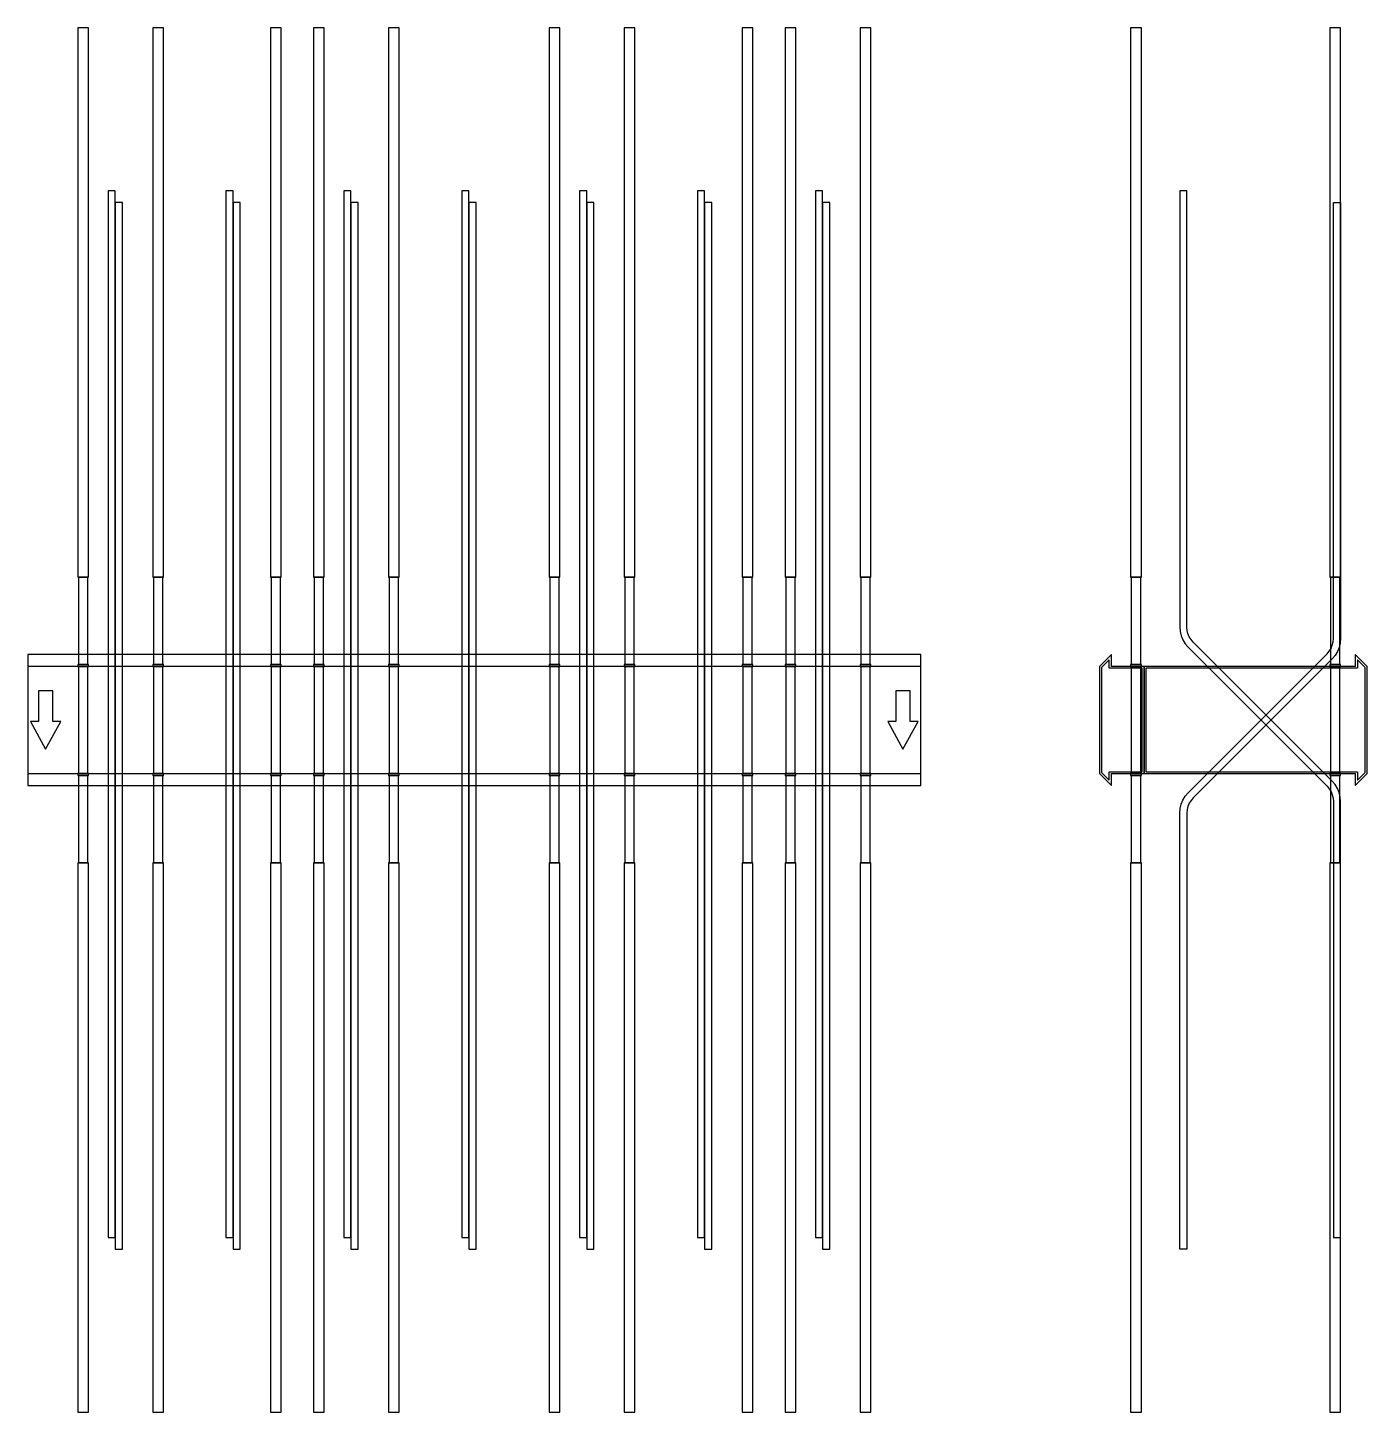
# Model space of a CAD drawing. Extents: x 0 to 1500, y -775 to 775.
import ezdxf

# ---------------------------------------------------------------- set-up
doc = ezdxf.new("R2010")
doc.units = 0
doc.layers.add('Halfen', color=7, linetype='CONTINUOUS')

msp = doc.modelspace()

# ---------------------------------------------------------------- linework, layer by layer
at = {"layer": 'Halfen', "color": 7}
for points in [[(68, 160), (68, 775), (56, 775), (56, 160)], [(152, 160), (152, 775), (140, 775), (140, 160)], [(284, 160), (284, 775), (272, 775), (272, 160)], [(332, 160), (332, 775), (320, 775), (320, 160)], [(416, 160), (416, 775), (404, 775), (404, 160)], [(596, 160), (596, 775), (584, 775), (584, 160)], [(680, 160), (680, 775), (668, 775), (668, 160)], [(812, 160), (812, 775), (800, 775), (800, 160)], [(860, 160), (860, 775), (848, 775), (848, 160)], [(944, 160), (944, 775), (932, 775), (932, 160)], [(1247, 160), (1247, 775), (1235, 775), (1235, 160)], [(1470, 160), (1470, 775), (1458, 775), (1458, 160)], [(98, -579.398), (98, 592.368), (90, 592.368), (90, -579.398)], [(230, -579.398), (230, 592.368), (222, 592.368), (222, -579.398)], [(362, -579.398), (362, 592.368), (354, 592.368), (354, -579.398)], [(494, -579.398), (494, 592.368), (486, 592.368), (486, -579.398)], [(626, -579.398), (626, 592.368), (618, 592.368), (618, -579.398)], [(758, -579.398), (758, 592.368), (750, 592.368), (750, -579.398)], [(890, -579.398), (890, 592.368), (882, 592.368), (882, -579.398)], [(1470, -579.398), (1470, -91.113), (1469.606, -86.107), (1468.434, -81.224), (1466.512, -76.585), (1463.889, -72.304), (1460.627, -68.485), (1305.029, 87.113), (1302.584, 89.976), (1300.616, 93.187), (1299.175, 96.667), (1298.295, 100.329), (1298, 104.083), (1298, 592.368), (1290, 592.368), (1290, 104.083), (1290.394, 99.077), (1291.566, 94.195), (1293.488, 89.556), (1296.111, 85.274), (1299.373, 81.456), (1454.971, -74.142), (1457.416, -77.006), (1459.384, -80.217), (1460.825, -83.696), (1461.705, -87.358), (1462, -91.113), (1462, -579.398)], [(106, -592.368), (106, 579.398), (98, 579.398), (98, -592.368)], [(238, -592.368), (238, 579.398), (230, 579.398), (230, -592.368)], [(370, -592.368), (370, 579.398), (362, 579.398), (362, -592.368)], [(502, -592.368), (502, 579.398), (494, 579.398), (494, -592.368)], [(634, -592.368), (634, 579.398), (626, 579.398), (626, -592.368)], [(766, -592.368), (766, 579.398), (758, 579.398), (758, -592.368)], [(898, -592.368), (898, 579.398), (890, 579.398), (890, -592.368)], [(1290, -592.368), (1290, -104.083), (1290.394, -99.077), (1291.566, -94.195), (1293.488, -89.556), (1296.111, -85.274), (1299.373, -81.456), (1454.971, 74.142), (1457.416, 77.006), (1459.384, 80.217), (1460.825, 83.696), (1461.705, 87.358), (1462, 91.113), (1462, 579.398), (1470, 579.398), (1470, 91.113), (1469.606, 86.107), (1468.434, 81.224), (1466.512, 76.585), (1463.889, 72.304), (1460.627, 68.485), (1305.029, -87.113), (1302.584, -89.976), (1300.616, -93.187), (1299.175, -96.667), (1298.295, -100.329), (1298, -104.083), (1298, -592.368)], [(67.25, 62), (67.25, 160), (56.75, 160), (56.75, 62)], [(151.25, 62), (151.25, 160), (140.75, 160), (140.75, 62)], [(283.25, 62), (283.25, 160), (272.75, 160), (272.75, 62)], [(331.25, 62), (331.25, 160), (320.75, 160), (320.75, 62)], [(415.25, 62), (415.25, 160), (404.75, 160), (404.75, 62)], [(595.25, 62), (595.25, 160), (584.75, 160), (584.75, 62)], [(679.25, 62), (679.25, 160), (668.75, 160), (668.75, 62)], [(811.25, 62), (811.25, 160), (800.75, 160), (800.75, 62)], [(859.25, 62), (859.25, 160), (848.75, 160), (848.75, 62)], [(943.25, 62), (943.25, 160), (932.75, 160), (932.75, 62)], [(1246.25, 62), (1246.25, 160), (1235.75, 160), (1235.75, 62)], [(1469.25, 62), (1469.25, 160), (1458.75, 160), (1458.75, 62)], [(0, -73.5), (1000, -73.5), (1000, 73.5), (0, 73.5)], [(68, 60), (68, 62), (56, 62), (56, 60)], [(152, 60), (152, 62), (140, 62), (140, 60)], [(284, 60), (284, 62), (272, 62), (272, 60)], [(332, 60), (332, 62), (320, 62), (320, 60)], [(416, 60), (416, 62), (404, 62), (404, 60)], [(596, 60), (596, 62), (584, 62), (584, 60)], [(680, 60), (680, 62), (668, 62), (668, 60)], [(812, 60), (812, 62), (800, 62), (800, 60)], [(860, 60), (860, 62), (848, 62), (848, 60)], [(944, 60), (944, 62), (932, 62), (932, 60)], [(1250, -60), (1250, 60), (1213.5, 60), (1213.5, 73.5), (1200, 60), (1200, -60), (1213.5, -73.5), (1213.5, -60)], [(1248, -58), (1248, 58), (1211, 58), (1211, 67.25), (1202.5, 58.75), (1202.5, -58.75), (1211, -67.25), (1211, -58)], [(1247, 60), (1247, 62), (1235, 62), (1235, 60)], [(1500, -60), (1500, 60), (1486.5, 73.5), (1486.5, 60), (1250, 60), (1250, -60), (1486.5, -60), (1486.5, -73.5)], [(1497.5, -58.75), (1497.5, 58.75), (1489, 67.25), (1489, 58), (1252, 58), (1252, -58), (1489, -58), (1489, -67.25)], [(1470, 60), (1470, 62), (1458, 62), (1458, 60)], [(0, -60), (1000, -60), (1000, 60), (0, 60)], [(67.25, -60), (67.25, 60), (56.75, 60), (56.75, -60)], [(151.25, -60), (151.25, 60), (140.75, 60), (140.75, -60)], [(283.25, -60), (283.25, 60), (272.75, 60), (272.75, -60)], [(331.25, -60), (331.25, 60), (320.75, 60), (320.75, -60)], [(415.25, -60), (415.25, 60), (404.75, 60), (404.75, -60)], [(595.25, -60), (595.25, 60), (584.75, 60), (584.75, -60)], [(679.25, -60), (679.25, 60), (668.75, 60), (668.75, -60)], [(811.25, -60), (811.25, 60), (800.75, 60), (800.75, -60)], [(859.25, -60), (859.25, 60), (848.75, 60), (848.75, -60)], [(943.25, -60), (943.25, 60), (932.75, 60), (932.75, -60)], [(1246.25, -60), (1246.25, 60), (1235.75, 60), (1235.75, -60)], [(1469.25, -60), (1469.25, 60), (1458.75, 60), (1458.75, -60)], [(20, -32.5), (37, -1.5), (28, -1.5), (28, 32.5), (12, 32.5), (12, -1.5), (3, -1.5)], [(980, -32.5), (997, -1.5), (988, -1.5), (988, 32.5), (972, 32.5), (972, -1.5), (963, -1.5)], [(68, -62), (68, -60), (56, -60), (56, -62)], [(67.25, -160), (67.25, -62), (56.75, -62), (56.75, -160)], [(152, -62), (152, -60), (140, -60), (140, -62)], [(151.25, -160), (151.25, -62), (140.75, -62), (140.75, -160)], [(284, -62), (284, -60), (272, -60), (272, -62)], [(283.25, -160), (283.25, -62), (272.75, -62), (272.75, -160)], [(332, -62), (332, -60), (320, -60), (320, -62)], [(331.25, -160), (331.25, -62), (320.75, -62), (320.75, -160)], [(416, -62), (416, -60), (404, -60), (404, -62)], [(415.25, -160), (415.25, -62), (404.75, -62), (404.75, -160)], [(596, -62), (596, -60), (584, -60), (584, -62)], [(595.25, -160), (595.25, -62), (584.75, -62), (584.75, -160)], [(680, -62), (680, -60), (668, -60), (668, -62)], [(679.25, -160), (679.25, -62), (668.75, -62), (668.75, -160)], [(812, -62), (812, -60), (800, -60), (800, -62)], [(811.25, -160), (811.25, -62), (800.75, -62), (800.75, -160)], [(860, -62), (860, -60), (848, -60), (848, -62)], [(859.25, -160), (859.25, -62), (848.75, -62), (848.75, -160)], [(944, -62), (944, -60), (932, -60), (932, -62)], [(943.25, -160), (943.25, -62), (932.75, -62), (932.75, -160)], [(1247, -62), (1247, -60), (1235, -60), (1235, -62)], [(1246.25, -160), (1246.25, -62), (1235.75, -62), (1235.75, -160)], [(1470, -62), (1470, -60), (1458, -60), (1458, -62)], [(1469.25, -160), (1469.25, -62), (1458.75, -62), (1458.75, -160)], [(68, -775), (68, -160), (56, -160), (56, -775)], [(152, -775), (152, -160), (140, -160), (140, -775)], [(284, -775), (284, -160), (272, -160), (272, -775)], [(332, -775), (332, -160), (320, -160), (320, -775)], [(416, -775), (416, -160), (404, -160), (404, -775)], [(596, -775), (596, -160), (584, -160), (584, -775)], [(680, -775), (680, -160), (668, -160), (668, -775)], [(812, -775), (812, -160), (800, -160), (800, -775)], [(860, -775), (860, -160), (848, -160), (848, -775)], [(944, -775), (944, -160), (932, -160), (932, -775)], [(1247, -775), (1247, -160), (1235, -160), (1235, -775)], [(1470, -775), (1470, -160), (1458, -160), (1458, -775)]]:
    msp.add_lwpolyline(points, close=True, dxfattribs=at)

doc.saveas('drawing.dxf')
